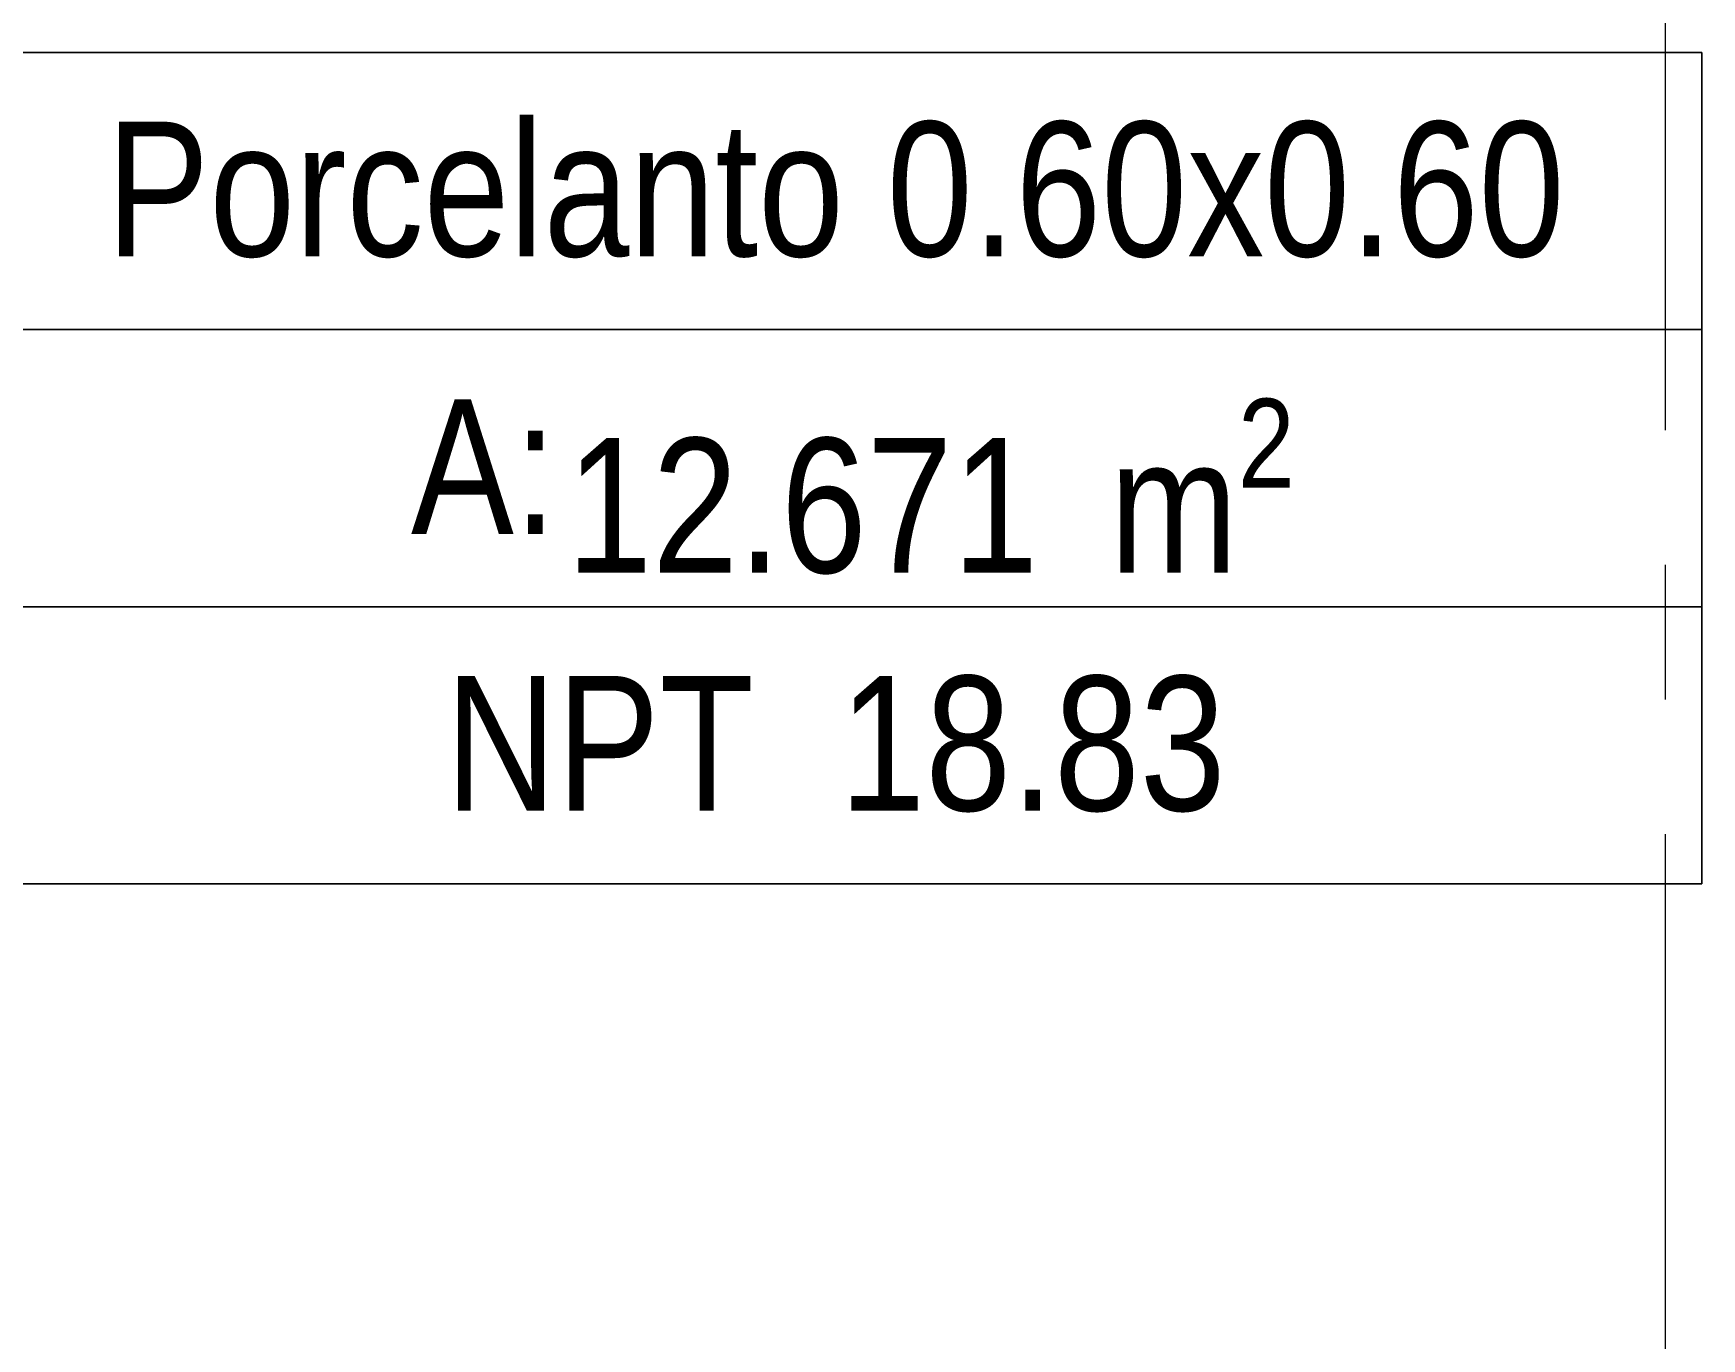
# Model space of a CAD drawing. Header units: inches. Extents: x -19 to 5698, y -728 to 92.
# Drawn here: x 418.834 to 420.072, y 12.236 to 13.206 of the extents above; entities that cross this region are included whole.
import ezdxf

# ---------------------------------------------------------------- set-up
doc = ezdxf.new("R2010")
doc.units = ezdxf.units.IN
doc.header["$MEASUREMENT"] = 0
doc.linetypes.add('HIDDEN', pattern=[0.375, 0.25, -0.125])
doc.linetypes.add('Punto & Raya', pattern=[0.65, 0.5, -0.075, 0, -0.075])
doc.layers.add('00 conduct tomacorr', color=120, linetype='HIDDEN', lineweight=30)
doc.layers.add('02 _ ARQ _ ZON _ Espacio.3D', color=7, linetype='Continuous')
doc.layers.add('Marcador - Secciones', color=7, linetype='Continuous')
doc.styles.add('Estilo_Generado_9', font='ARIALN.TTF')

msp = doc.modelspace()

# ---------------------------------------------------------------- linework, layer by layer
at = {"layer": '00 conduct tomacorr'}
msp.add_arc((420.3278, 14.6769), 3.0434, 197.4279, 258.0017, dxfattribs=at)
at = {"layer": '02 _ ARQ _ ZON _ Espacio.3D', "color": 251, "linetype": 'Continuous', "lineweight": 13}
for p, q in [((420.0725, 13.1917), (418.7862, 13.1917)), ((418.7862, 13.1917), (420.0725, 13.1917)), ((420.0725, 12.574), (420.0725, 13.1917)), ((420.0725, 13.1917), (420.0725, 12.9858)), ((420.0725, 12.9858), (418.7862, 12.9858)), ((418.7862, 12.9858), (420.0725, 12.9858)), ((420.0725, 12.9858), (420.0725, 12.7799)), ((420.0725, 12.7799), (418.7862, 12.7799)), ((418.7862, 12.7799), (420.0725, 12.7799)), ((420.0725, 12.7799), (420.0725, 12.574)), ((418.7862, 12.574), (420.0725, 12.574)), ((420.0725, 12.574), (418.7862, 12.574))]:
    msp.add_line(p, q, dxfattribs=at)
at = {"layer": 'Marcador - Secciones', "color": 251, "linetype": 'Punto & Raya', "lineweight": 13, "true_color": 0x636466}
msp.add_line((420.0455, 46.2111), (420.0455, 0.9472), dxfattribs=at)

# ---------------------------------------------------------------- texts
at = {"layer": '02 _ ARQ _ ZON _ Espacio.3D', "color": 251, "lineweight": 25, "char_height": 0.1, "attachment_point": 2, "style": 'Estilo_Generado_9'}
for s, insert in [('\\A1;{\\pqc;\\pt0;\\fArial Narrow|b0|i0|c0|p34;Porcelanto 0.60x0.60}', (419.4293, 13.1402)), ('\\A1;{\\pqc;\\pt0;\\fArial Narrow|b0|i0|c0|p34;A: }', (419.1682, 12.9339)), ('\\A1;{\\pqc;\\pt0,0.3;\\fArial Narrow|b0|i0|c0|p34;12.671\\fArial Narrow|b0|i0|c0|p34;\\A1{\\H.66x;\\S^  ;}\\fArial Narrow|b0|i0|c0|p34; m\\fArial Narrow|b0|i0|c0|p34;\\A1{\\H.66x;\\S2^  ;}}', (419.4999, 12.9344)), ('\\A1;{\\pqc;\\pt0;\\fArial Narrow|b0|i0|c0|p34;NPT  18.83}', (419.4293, 12.7285))]:
    msp.add_mtext(s, dxfattribs=dict(at, insert=insert))

doc.saveas('drawing.dxf')
